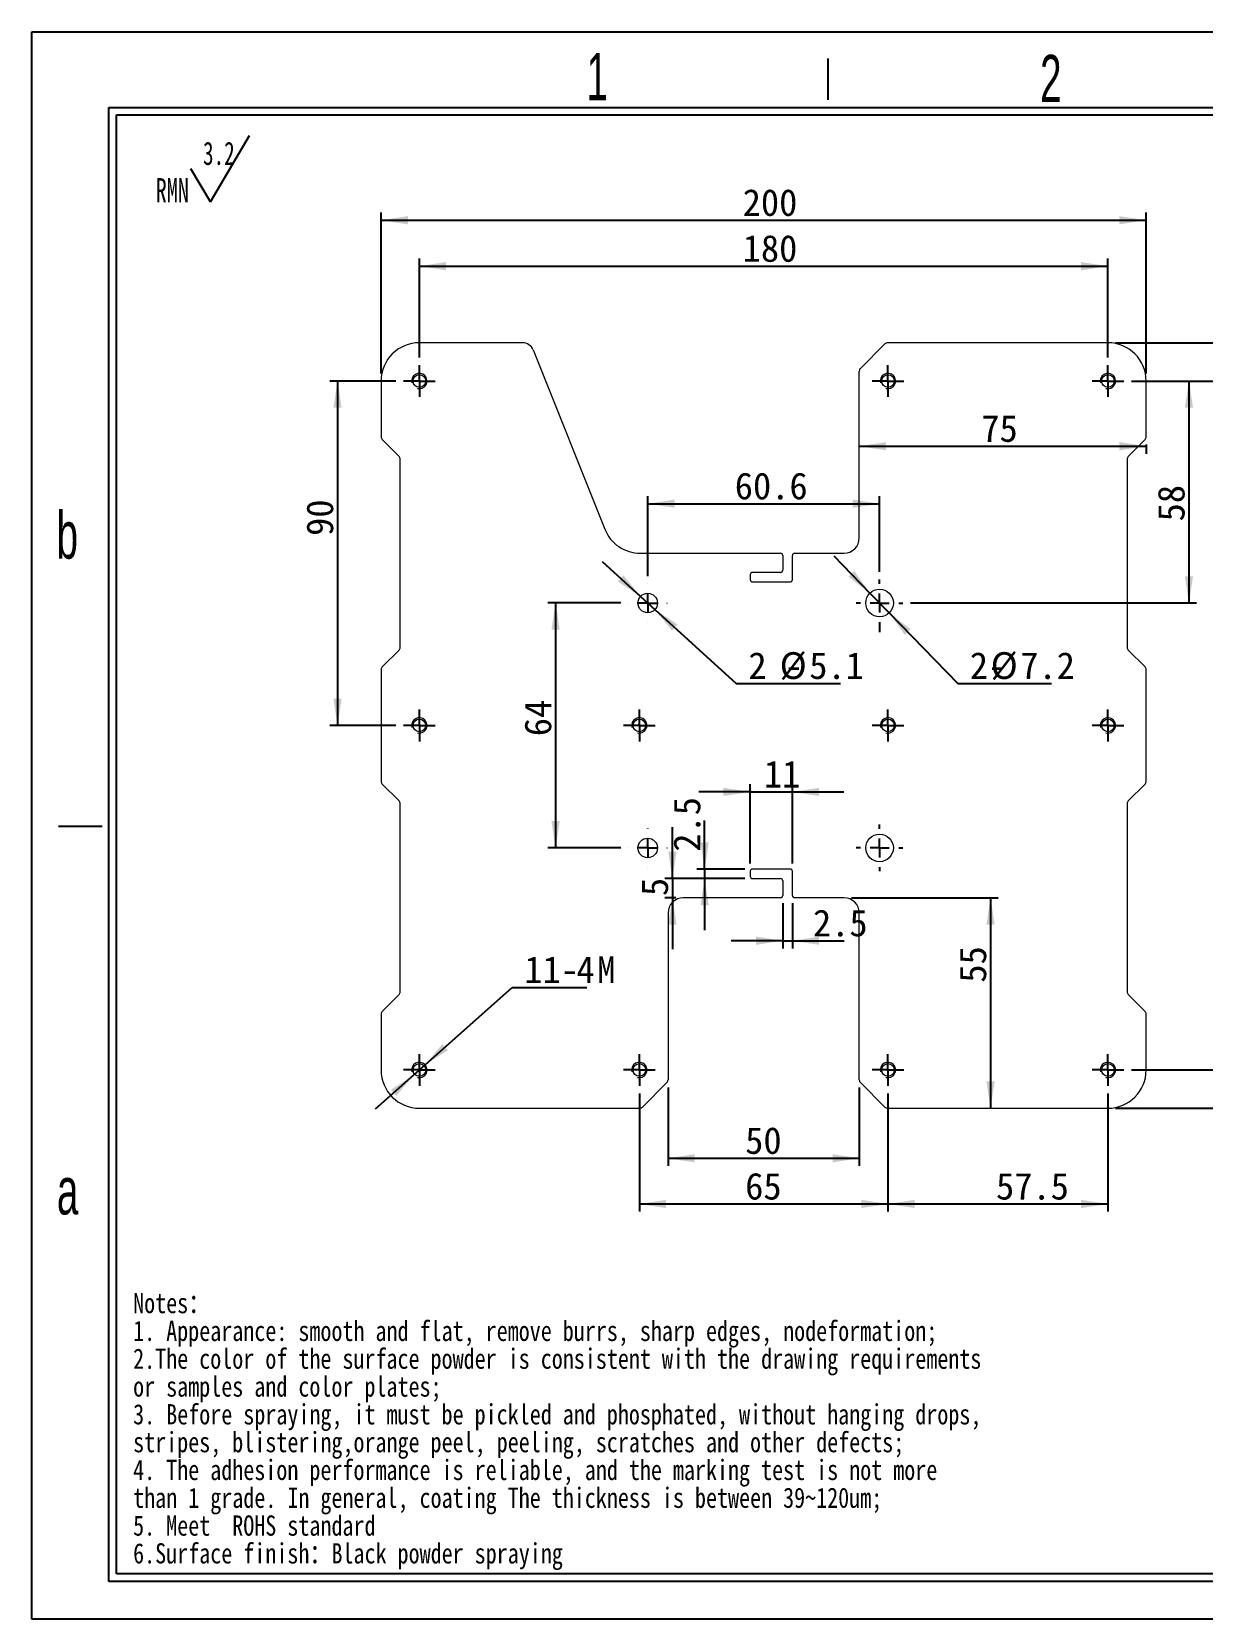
# Model space of a CAD drawing. Header units: millimetres. Extents: x 3 to 590, y 3 to 417.
# Drawn here: x 3.2 to 309.2, y 2.6 to 417.3 of the extents above; entities that cross this region are included whole.
import ezdxf

# ---------------------------------------------------------------- set-up
doc = ezdxf.new("R2010")
doc.units = ezdxf.units.MM
doc.header["$LTSCALE"] = 2
doc.layers.add('SLD-0_0', color=179, linetype='Continuous')
doc.styles.add('SLDTEXTSTYLE0', font='SIMSUN.TTC', dxfattribs={"width": 0.67})
doc.styles.add('SLDTEXTSTYLE1', font='SIMSUN.TTC', dxfattribs={"width": 0.8})
doc.styles.add('SLDTEXTSTYLE15', font='SIMSUN.TTC')
doc.styles.add('SLDTEXTSTYLE4', font='SIMSUN.TTC', dxfattribs={"width": 0.8, "bigfont": 'bigfont'})
doc.styles.add('SLDTEXTSTYLE7', font='GOTHIC.TTF', dxfattribs={"width": 0.61171})
doc.dimstyles.new('SLDDIMSTYLE0', dxfattribs={"dimtxt": 7, "dimasz": 7, "dimexe": 0, "dimexo": 0.0625, "dimgap": 1.75, "dimtad": 2, "dimrnd": 1e-09, "dimzin": 12, "dimdsep": 46, "dimtxsty": 'SLDTEXTSTYLE0', "dimsah": 1, "dimcen": 0.09, "dimadec": 0, "dimazin": 3, "dimtfac": 1, "dimtofl": 0, "dimtmove": 0, "dimatfit": 3, "dimfxl": 0, "dimfrac": 2, "dimtolj": 1, "dimtzin": 12, "dimarcsym": 0})
doc.dimstyles.new('SLDDIMSTYLE1', dxfattribs={"dimtxt": 7, "dimasz": 7, "dimexe": 0, "dimexo": 0.0625, "dimgap": 1.75, "dimtad": 2, "dimrnd": 1e-09, "dimzin": 12, "dimdsep": 46, "dimtxsty": 'SLDTEXTSTYLE0', "dimsah": 1, "dimcen": 0.09, "dimadec": 0, "dimazin": 3, "dimtfac": 1, "dimtmove": 0, "dimatfit": 0, "dimfxl": 0, "dimfrac": 2, "dimtolj": 1, "dimtzin": 12, "dimarcsym": 0})
doc.dimstyles.new('SLDDIMSTYLE2', dxfattribs={"dimtxt": 7, "dimasz": 7, "dimexe": 0, "dimexo": 0.0625, "dimgap": 1.75, "dimtad": 0, "dimtih": 1, "dimtoh": 1, "dimrnd": 1e-09, "dimzin": 12, "dimdsep": 46, "dimtxsty": 'SLDTEXTSTYLE0', "dimsah": 1, "dimcen": 0, "dimadec": 0, "dimazin": 3, "dimtfac": 1, "dimtmove": 0, "dimatfit": 3, "dimfxl": 0, "dimfrac": 2, "dimtolj": 1, "dimtzin": 12, "dimarcsym": 0})
doc.dimstyles.new('SLDDIMSTYLE3', dxfattribs={"dimtxt": 7, "dimasz": 7, "dimexe": 0, "dimexo": 0.0625, "dimgap": 1.75, "dimtad": 0, "dimtih": 1, "dimtoh": 1, "dimrnd": 1e-09, "dimzin": 12, "dimdsep": 46, "dimtxsty": 'SLDTEXTSTYLE0', "dimsah": 1, "dimcen": 0, "dimadec": 0, "dimazin": 3, "dimtfac": 1, "dimtmove": 0, "dimatfit": 3, "dimfxl": 0, "dimfrac": 2, "dimtolj": 1, "dimtzin": 12, "dimarcsym": 0})

# ---------------------------------------------------------------- blocks, each defined once
blk = doc.blocks.new('SW_NOTE_0')
at = {"layer": 'SLD-0_0', "color": 0}
for q in [(24.54, 18.51), (9.21, 9.85)]:
    blk.add_line((14.32, 1.19), q, dxfattribs=at)
at = {"layer": 'SLD-0_0', "color": 0, "attachment_point": 1, "style": 'SLDTEXTSTYLE0'}
for s, insert, char_height in [('3.2', (12.37, 16.9), 6.063), ('RMN', (0, 7.39), 6.35)]:
    blk.add_mtext(s, dxfattribs=dict(at, insert=insert, char_height=char_height))
blk = doc.blocks.new('SW_NOTE_1')
at = {"layer": 'SLD-0_0', "color": 0, "char_height": 5.2917, "attachment_point": 1}
for s, insert, style in [('Notes\\M+18146', (0, 6.16), 'SLDTEXTSTYLE4'), ('1. Appearance: smooth and flat, remove burrs, sharp edges, nodeformation;', (0, -1.11), 'SLDTEXTSTYLE1'), ('2.The color of the surface powder is consistent with the drawing requirements ', (0, -8.37), 'SLDTEXTSTYLE1'), ('or samples and color plates;', (0, -15.64), 'SLDTEXTSTYLE1'), ('3. Before spraying, it must be pickled and phosphated, without hanging drops, ', (0, -22.9), 'SLDTEXTSTYLE1'), ('stripes, blistering,orange peel, peeling, scratches and other defects;', (0, -30.17), 'SLDTEXTSTYLE1'), ('4. The adhesion performance is reliable, and the marking test is not more ', (0, -37.43), 'SLDTEXTSTYLE1'), ('than 1 grade. In general, coating The thickness is between 39~120um;', (0, -44.7), 'SLDTEXTSTYLE1'), ('5. Meet  ROHS standard', (0, -51.97), 'SLDTEXTSTYLE1'), ('6.Surface finish\\M+18146Black powder spraying', (0, -59.23), 'SLDTEXTSTYLE4')]:
    blk.add_mtext(s, dxfattribs=dict(at, insert=insert, style=style))
blk = doc.blocks.new('_D')
at = {"layer": 'SLD-0_0', "color": 5}
for p, q in [((104.52, 332.25), (104.52, 358.1)), ((284.52, 332.25), (284.52, 358.1)), ((104.52, 356.1), (284.52, 356.1))]:
    blk.add_line(p, q, dxfattribs=at)
for points in [[(104.52, 356.1), (111.52, 355.02), (111.52, 357.18)], [(284.52, 356.1), (277.52, 357.18), (277.52, 355.02)]]:
    blk.add_solid(points, dxfattribs=at)
at = {"layer": 'SLD-0_0', "color": 5, "insert": (189.04, 364.24), "char_height": 7, "attachment_point": 1, "style": 'SLDTEXTSTYLE15'}
blk.add_mtext('180', dxfattribs=at)
blk = doc.blocks.new('_D_1')
at = {"layer": 'SLD-0_0', "color": 5}
for p, q in [((94.52, 328.1), (94.52, 370.1)), ((294.52, 328.1), (294.52, 370.1)), ((94.52, 368.1), (294.52, 368.1))]:
    blk.add_line(p, q, dxfattribs=at)
for points in [[(94.52, 368.1), (101.52, 367.02), (101.52, 369.18)], [(294.52, 368.1), (287.52, 369.18), (287.52, 367.02)]]:
    blk.add_solid(points, dxfattribs=at)
at = {"layer": 'SLD-0_0', "color": 5, "insert": (189.04, 376.24), "char_height": 7, "attachment_point": 1, "style": 'SLDTEXTSTYLE15'}
blk.add_mtext('200', dxfattribs=at)
blk = doc.blocks.new('_D_2')
at = {"layer": 'SLD-0_0', "color": 5}
for p, q in [((290.67, 326.1), (323.52, 326.1)), ((321.52, 326.1), (321.52, 146.1)), ((290.67, 146.1), (323.52, 146.1))]:
    blk.add_line(p, q, dxfattribs=at)
for points in [[(321.52, 326.1), (320.44, 319.1), (322.6, 319.1)], [(321.52, 146.1), (322.6, 153.1), (320.44, 153.1)]]:
    blk.add_solid(points, dxfattribs=at)
at = {"layer": 'SLD-0_0', "color": 5, "insert": (313.37, 236.29), "char_height": 7, "attachment_point": 1, "rotation": 90, "style": 'SLDTEXTSTYLE15'}
blk.add_mtext('180', dxfattribs=at)
blk = doc.blocks.new('_D_3')
at = {"layer": 'SLD-0_0', "color": 5}
for p, q in [((286.52, 336.1), (340.52, 336.1)), ((338.52, 336.1), (338.52, 136.1)), ((286.52, 136.1), (340.52, 136.1))]:
    blk.add_line(p, q, dxfattribs=at)
for points in [[(338.52, 336.1), (337.44, 329.1), (339.6, 329.1)], [(338.52, 136.1), (339.6, 143.1), (337.44, 143.1)]]:
    blk.add_solid(points, dxfattribs=at)
at = {"layer": 'SLD-0_0', "color": 5, "insert": (330.37, 236.27), "char_height": 7, "attachment_point": 1, "rotation": 90, "style": 'SLDTEXTSTYLE15'}
blk.add_mtext('200', dxfattribs=at)
blk = doc.blocks.new('_D_4')
at = {"layer": 'SLD-0_0', "color": 5}
for p, q in [((98.37, 326.1), (81.12, 326.1)), ((83.12, 326.1), (83.12, 236.1)), ((98.37, 236.1), (81.12, 236.1))]:
    blk.add_line(p, q, dxfattribs=at)
for points in [[(83.12, 326.1), (82.04, 319.1), (84.2, 319.1)], [(83.12, 236.1), (84.2, 243.1), (82.04, 243.1)]]:
    blk.add_solid(points, dxfattribs=at)
at = {"layer": 'SLD-0_0', "color": 5, "insert": (74.98, 285.63), "char_height": 7, "attachment_point": 1, "rotation": 90, "style": 'SLDTEXTSTYLE15'}
blk.add_mtext('90', dxfattribs=at)
blk = doc.blocks.new('_D_5')
at = {"layer": 'SLD-0_0', "color": 5}
for p, q in [((162.02, 139.95), (162.02, 109.1)), ((227.02, 139.95), (227.02, 109.1)), ((162.02, 111.1), (227.02, 111.1))]:
    blk.add_line(p, q, dxfattribs=at)
for points in [[(162.02, 111.1), (169.02, 110.02), (169.02, 112.18)], [(227.02, 111.1), (220.02, 112.18), (220.02, 110.02)]]:
    blk.add_solid(points, dxfattribs=at)
at = {"layer": 'SLD-0_0', "color": 5, "insert": (189.69, 119.24), "char_height": 7, "attachment_point": 1, "style": 'SLDTEXTSTYLE15'}
blk.add_mtext('65', dxfattribs=at)
blk = doc.blocks.new('_D_6')
at = {"layer": 'SLD-0_0', "color": 5}
for p, q in [((227.02, 139.95), (227.02, 109.1)), ((284.52, 139.95), (284.52, 109.1)), ((227.02, 111.1), (284.52, 111.1))]:
    blk.add_line(p, q, dxfattribs=at)
for points in [[(227.02, 111.1), (234.02, 110.02), (234.02, 112.18)], [(284.52, 111.1), (277.52, 112.18), (277.52, 110.02)]]:
    blk.add_solid(points, dxfattribs=at)
at = {"layer": 'SLD-0_0', "color": 5, "insert": (255.27, 119.24), "char_height": 7, "attachment_point": 1, "style": 'SLDTEXTSTYLE15'}
blk.add_mtext('57.5', dxfattribs=at)
blk = doc.blocks.new('_D_7')
at = {"layer": 'SLD-0_0', "color": 5}
for p, q in [((164.22, 275.15), (164.22, 296.05)), ((224.82, 276.2), (224.82, 296.05)), ((164.22, 294.05), (224.82, 294.05))]:
    blk.add_line(p, q, dxfattribs=at)
for points in [[(164.22, 294.05), (171.22, 292.97), (171.22, 295.13)], [(224.82, 294.05), (217.82, 295.13), (217.82, 292.97)]]:
    blk.add_solid(points, dxfattribs=at)
at = {"layer": 'SLD-0_0', "color": 5, "insert": (186.97, 302.19), "char_height": 7, "attachment_point": 1, "style": 'SLDTEXTSTYLE15'}
blk.add_mtext('60.6', dxfattribs=at)
blk = doc.blocks.new('_D_8')
at = {"layer": 'SLD-0_0', "color": 5}
for p, q in [((217.52, 191.1), (255.84, 191.1)), ((253.84, 191.1), (253.84, 136.1))]:
    blk.add_line(p, q, dxfattribs=at)
for points in [[(253.84, 191.1), (252.76, 184.1), (254.91, 184.1)], [(253.84, 136.1), (254.91, 143.1), (252.76, 143.1)]]:
    blk.add_solid(points, dxfattribs=at)
at = {"layer": 'SLD-0_0', "color": 5, "insert": (245.69, 168.91), "char_height": 7, "attachment_point": 1, "rotation": 90, "style": 'SLDTEXTSTYLE15'}
blk.add_mtext('55', dxfattribs=at)
blk = doc.blocks.new('_D_9')
at = {"layer": 'SLD-0_0', "color": 5}
for p, q in [((179.09, 198.6), (179.09, 211.29)), ((189.62, 198.6), (177.09, 198.6)), ((189.62, 196.1), (177.09, 196.1)), ((179.09, 198.6), (179.09, 196.1)), ((179.09, 196.1), (179.09, 182.64))]:
    blk.add_line(p, q, dxfattribs=at)
for points in [[(179.09, 198.6), (180.17, 205.6), (178.01, 205.6)], [(179.09, 196.1), (178.01, 189.1), (180.17, 189.1)]]:
    blk.add_solid(points, dxfattribs=at)
at = {"layer": 'SLD-0_0', "color": 5, "insert": (170.95, 203.12), "char_height": 7, "attachment_point": 1, "rotation": 90, "style": 'SLDTEXTSTYLE15'}
blk.add_mtext('2.5', dxfattribs=at)
blk = doc.blocks.new('_D_10')
at = {"layer": 'SLD-0_0', "color": 5}
for p, q in [((199.52, 189.7), (199.52, 177.86)), ((202.02, 189.7), (202.02, 177.86)), ((199.52, 179.86), (186.06, 179.86)), ((199.52, 179.86), (202.02, 179.86)), ((202.02, 179.86), (215.59, 179.86))]:
    blk.add_line(p, q, dxfattribs=at)
for points in [[(199.52, 179.86), (192.52, 180.94), (192.52, 178.79)], [(202.02, 179.86), (209.02, 178.79), (209.02, 180.94)]]:
    blk.add_solid(points, dxfattribs=at)
at = {"layer": 'SLD-0_0', "color": 5, "insert": (207.42, 188.01), "char_height": 7, "attachment_point": 1, "style": 'SLDTEXTSTYLE15'}
blk.add_mtext('2.5', dxfattribs=at)
blk = doc.blocks.new('_D_11')
at = {"layer": 'SLD-0_0', "color": 5}
for p, q in [((170.66, 196.1), (170.66, 209.56)), ((189.62, 196.1), (168.66, 196.1)), ((170.66, 196.1), (170.66, 191.1)), ((171.52, 191.1), (168.66, 191.1)), ((170.66, 191.1), (170.66, 177.64))]:
    blk.add_line(p, q, dxfattribs=at)
for points in [[(170.66, 196.1), (171.74, 203.1), (169.59, 203.1)], [(170.66, 191.1), (169.59, 184.1), (171.74, 184.1)]]:
    blk.add_solid(points, dxfattribs=at)
at = {"layer": 'SLD-0_0', "color": 5, "insert": (162.52, 191.53), "char_height": 7, "attachment_point": 1, "rotation": 90, "style": 'SLDTEXTSTYLE15'}
blk.add_mtext('5', dxfattribs=at)
blk = doc.blocks.new('_D_12')
at = {"layer": 'SLD-0_0', "color": 5}
for p, q in [((191.02, 200), (191.02, 220.74)), ((202.02, 200), (202.02, 220.74)), ((191.02, 218.74), (177.56, 218.74)), ((191.02, 218.74), (202.02, 218.74)), ((202.02, 218.74), (215.48, 218.74))]:
    blk.add_line(p, q, dxfattribs=at)
for points in [[(191.02, 218.74), (184.02, 219.82), (184.02, 217.67)], [(202.02, 218.74), (209.02, 217.67), (209.02, 219.82)]]:
    blk.add_solid(points, dxfattribs=at)
at = {"layer": 'SLD-0_0', "color": 5, "insert": (194.57, 226.89), "char_height": 7, "attachment_point": 1, "style": 'SLDTEXTSTYLE15'}
blk.add_mtext('11', dxfattribs=at)
blk = doc.blocks.new('_D_13')
at = {"layer": 'SLD-0_0', "color": 5}
for p, q in [((162.33, 269.81), (152.36, 278.86)), ((162.33, 269.81), (166.11, 266.39)), ((166.11, 266.39), (187.36, 247.11)), ((187.36, 247.11), (214.61, 247.11))]:
    blk.add_line(p, q, dxfattribs=at)
for points in [[(162.33, 269.81), (157.87, 275.31), (156.42, 273.72)], [(166.11, 266.39), (170.57, 260.88), (172.02, 262.48)]]:
    blk.add_solid(points, dxfattribs=at)
at = {"layer": 'SLD-0_0', "color": 5, "char_height": 7, "attachment_point": 1, "style": 'SLDTEXTSTYLE15'}
for s, insert in [('2 -', (190.53, 255.25)), ('%%c', (198.7, 255.25)), ('5.1', (206.44, 255.25))]:
    blk.add_mtext(s, dxfattribs=dict(at, insert=insert))
blk = doc.blocks.new('_D_14')
at = {"layer": 'SLD-0_0', "color": 5}
for p, q in [((222.31, 270.68), (212.92, 280.33)), ((222.31, 270.68), (227.33, 265.52)), ((227.33, 265.52), (245.24, 247.11)), ((245.24, 247.11), (269.76, 247.11))]:
    blk.add_line(p, q, dxfattribs=at)
for points in [[(222.31, 270.68), (218.2, 276.45), (216.66, 274.95)], [(227.33, 265.52), (231.44, 259.75), (232.98, 261.25)]]:
    blk.add_solid(points, dxfattribs=at)
at = {"layer": 'SLD-0_0', "color": 5, "char_height": 7, "attachment_point": 1, "style": 'SLDTEXTSTYLE15'}
for s, insert in [('2-', (248.41, 255.25)), ('%%c', (253.86, 255.25)), ('7.2', (261.6, 255.25))]:
    blk.add_mtext(s, dxfattribs=dict(at, insert=insert))
blk = doc.blocks.new('_D_15')
at = {"layer": 'SLD-0_0', "color": 5}
for p, q in [((106.01, 147.43), (128.79, 167.65)), ((128.79, 167.65), (148.3, 167.65)), ((103.02, 144.77), (106.01, 147.43)), ((103.02, 144.77), (92.96, 135.83))]:
    blk.add_line(p, q, dxfattribs=at)
for points in [[(106.01, 147.43), (111.96, 151.27), (110.53, 152.88)], [(103.02, 144.77), (97.07, 140.93), (98.5, 139.32)]]:
    blk.add_solid(points, dxfattribs=at)
at = {"layer": 'SLD-0_0', "color": 5, "char_height": 7, "attachment_point": 1, "style": 'SLDTEXTSTYLE15'}
for s, insert in [('11- M', (131.96, 175.79)), ('4', (145.57, 175.79))]:
    blk.add_mtext(s, dxfattribs=dict(at, insert=insert))
blk = doc.blocks.new('_D_16')
at = {"layer": 'SLD-0_0', "color": 5}
for p, q in [((157.17, 268.1), (138.13, 268.1)), ((140.13, 268.1), (140.13, 204.1)), ((157.17, 204.1), (138.13, 204.1))]:
    blk.add_line(p, q, dxfattribs=at)
for points in [[(140.13, 268.1), (139.05, 261.1), (141.21, 261.1)], [(140.13, 204.1), (141.21, 211.1), (139.05, 211.1)]]:
    blk.add_solid(points, dxfattribs=at)
at = {"layer": 'SLD-0_0', "color": 5, "insert": (131.98, 233.29), "char_height": 7, "attachment_point": 1, "rotation": 90, "style": 'SLDTEXTSTYLE15'}
blk.add_mtext('64', dxfattribs=at)
blk = doc.blocks.new('_D_17')
at = {"layer": 'SLD-0_0', "color": 5}
for p, q in [((290.67, 326.1), (307.7, 326.1)), ((305.7, 326.1), (305.7, 268.1)), ((232.92, 268.1), (307.7, 268.1))]:
    blk.add_line(p, q, dxfattribs=at)
for points in [[(305.7, 326.1), (304.62, 319.1), (306.78, 319.1)], [(305.7, 268.1), (306.78, 275.1), (304.62, 275.1)]]:
    blk.add_solid(points, dxfattribs=at)
at = {"layer": 'SLD-0_0', "color": 5, "insert": (297.55, 289.42), "char_height": 7, "attachment_point": 1, "rotation": 90, "style": 'SLDTEXTSTYLE15'}
blk.add_mtext('58', dxfattribs=at)
blk = doc.blocks.new('_D_18')
at = {"layer": 'SLD-0_0', "color": 5}
for p, q in [((169.52, 141.51), (169.52, 121.02)), ((219.52, 141.51), (219.52, 121.02)), ((169.52, 123.02), (219.52, 123.02))]:
    blk.add_line(p, q, dxfattribs=at)
for points in [[(169.52, 123.02), (176.52, 121.94), (176.52, 124.1)], [(219.52, 123.02), (212.52, 124.1), (212.52, 121.94)]]:
    blk.add_solid(points, dxfattribs=at)
at = {"layer": 'SLD-0_0', "color": 5, "insert": (189.69, 131.17), "char_height": 7, "attachment_point": 1, "style": 'SLDTEXTSTYLE15'}
blk.add_mtext('50', dxfattribs=at)
blk = doc.blocks.new('_D_19')
at = {"layer": 'SLD-0_0', "color": 5}
for p, q in [((219.52, 309.06), (294.52, 309.06)), ((294.52, 309.51), (294.52, 307.06))]:
    blk.add_line(p, q, dxfattribs=at)
for points in [[(219.52, 309.06), (226.52, 307.98), (226.52, 310.13)], [(294.52, 309.06), (287.52, 310.13), (287.52, 307.98)]]:
    blk.add_solid(points, dxfattribs=at)
at = {"layer": 'SLD-0_0', "color": 5, "insert": (251.42, 317.2), "char_height": 7, "attachment_point": 1, "style": 'SLDTEXTSTYLE15'}
blk.add_mtext('75', dxfattribs=at)
blk = doc.blocks.new('SW_CENTERMARKSYMBOL_0')
at = {"layer": 'SLD-0_0', "color": 0}
for p, q in [((0, 2.5), (0, 4.15)), ((0, 0), (-2.5, 0)), ((0, 0), (0, 2.5)), ((0, 0), (2.5, 0)), ((0, 0), (0, -2.5)), ((2.5, 0), (4.15, 0)), ((-2.5, 0), (-4.15, 0)), ((0, -2.5), (0, -4.15))]:
    blk.add_line(p, q, dxfattribs=at)
blk = doc.blocks.new('SW_CENTERMARKSYMBOL_1')
at = {"layer": 'SLD-0_0', "color": 0}
for p, q in [((0, 2.5), (0, 4.15)), ((0, 0), (-2.5, 0)), ((0, 0), (0, 2.5)), ((0, 0), (2.5, 0)), ((0, 0), (0, -2.5)), ((2.5, 0), (4.15, 0)), ((-2.5, 0), (-4.15, 0)), ((0, -2.5), (0, -4.15))]:
    blk.add_line(p, q, dxfattribs=at)
blk = doc.blocks.new('SW_CENTERMARKSYMBOL_2')
at = {"layer": 'SLD-0_0', "color": 0}
for p, q in [((0, 2.5), (0, 4.15)), ((0, 0), (-2.5, 0)), ((0, 0), (0, 2.5)), ((0, 0), (2.5, 0)), ((0, 0), (0, -2.5)), ((2.5, 0), (4.15, 0)), ((-2.5, 0), (-4.15, 0)), ((0, -2.5), (0, -4.15))]:
    blk.add_line(p, q, dxfattribs=at)
blk = doc.blocks.new('SW_CENTERMARKSYMBOL_3')
at = {"layer": 'SLD-0_0', "color": 0}
for p, q in [((0, 2.5), (0, 4.15)), ((0, 0), (-2.5, 0)), ((0, 0), (0, 2.5)), ((0, 0), (2.5, 0)), ((0, 0), (0, -2.5)), ((2.5, 0), (4.15, 0)), ((-2.5, 0), (-4.15, 0)), ((0, -2.5), (0, -4.15))]:
    blk.add_line(p, q, dxfattribs=at)
blk = doc.blocks.new('SW_CENTERMARKSYMBOL_4')
at = {"layer": 'SLD-0_0', "color": 0}
for p, q in [((0, 5), (0, 6.1)), ((0, 0), (-2.5, 0)), ((0, 0), (0, 2.5)), ((0, 0), (2.5, 0)), ((0, 0), (0, -2.5)), ((5, 0), (6.1, 0)), ((-5, 0), (-6.1, 0)), ((0, -5), (0, -7.58))]:
    blk.add_line(p, q, dxfattribs=at)
blk = doc.blocks.new('SW_CENTERMARKSYMBOL_5')
at = {"layer": 'SLD-0_0', "color": 0}
for p, q in [((0, 5), (0, 5.05)), ((0, 0), (-2.5, 0)), ((0, 0), (0, 2.5)), ((0, 0), (2.5, 0)), ((0, 0), (0, -2.5)), ((5, 0), (5.05, 0)), ((-5, 0), (-5.05, 0)), ((0, -5), (0, -5.05))]:
    blk.add_line(p, q, dxfattribs=at)
blk = doc.blocks.new('SW_CENTERMARKSYMBOL_6')
at = {"layer": 'SLD-0_0', "color": 0}
for p, q in [((0, 5), (0, 5.05)), ((-5, 0), (-5.05, 0)), ((0, 0), (-2.5, 0)), ((0, 0), (0, 2.5)), ((0, 0), (2.5, 0)), ((0, 0), (0, -2.5)), ((5, 0), (5.05, 0)), ((0, -5), (0, -5.05))]:
    blk.add_line(p, q, dxfattribs=at)
blk = doc.blocks.new('SW_CENTERMARKSYMBOL_7')
at = {"layer": 'SLD-0_0', "color": 0}
for p, q in [((0, 5), (0, 6.1)), ((0, 0), (-2.5, 0)), ((0, 0), (0, 2.5)), ((0, 0), (2.5, 0)), ((0, 0), (0, -2.5)), ((5, 0), (6.1, 0)), ((-5, 0), (-6.1, 0)), ((0, -5), (0, -6.1))]:
    blk.add_line(p, q, dxfattribs=at)
blk = doc.blocks.new('SW_CENTERMARKSYMBOL_8')
at = {"layer": 'SLD-0_0', "color": 0}
for p, q in [((0, 2.5), (0, 4.15)), ((-2.5, 0), (-4.15, 0)), ((0, 0), (-2.5, 0)), ((0, 0), (0, 2.5)), ((0, 0), (2.5, 0)), ((0, 0), (0, -2.5)), ((2.5, 0), (4.15, 0)), ((0, -2.5), (0, -4.15))]:
    blk.add_line(p, q, dxfattribs=at)
blk = doc.blocks.new('SW_CENTERMARKSYMBOL_9')
at = {"layer": 'SLD-0_0', "color": 0}
for p, q in [((0, 2.5), (0, 4.15)), ((0, 0), (-2.5, 0)), ((0, 0), (0, 2.5)), ((0, 0), (2.5, 0)), ((0, 0), (0, -2.5)), ((2.5, 0), (4.15, 0)), ((-2.5, 0), (-4.15, 0)), ((0, -2.5), (0, -4.15))]:
    blk.add_line(p, q, dxfattribs=at)
blk = doc.blocks.new('SW_CENTERMARKSYMBOL_10')
at = {"layer": 'SLD-0_0', "color": 0}
for p, q in [((0, 2.5), (0, 4.15)), ((0, 0), (-2.5, 0)), ((0, 0), (0, 2.5)), ((0, 0), (2.5, 0)), ((0, 0), (0, -2.5)), ((2.5, 0), (4.15, 0)), ((-2.5, 0), (-4.15, 0)), ((0, -2.5), (0, -4.15))]:
    blk.add_line(p, q, dxfattribs=at)
blk = doc.blocks.new('SW_CENTERMARKSYMBOL_11')
at = {"layer": 'SLD-0_0', "color": 0}
for p, q in [((0, 2.5), (0, 4.15)), ((0, 0), (-2.5, 0)), ((0, 0), (0, 2.5)), ((0, 0), (2.5, 0)), ((0, 0), (0, -2.5)), ((2.5, 0), (4.15, 0)), ((-2.5, 0), (-4.15, 0)), ((0, -2.5), (0, -4.15))]:
    blk.add_line(p, q, dxfattribs=at)
blk = doc.blocks.new('SW_CENTERMARKSYMBOL_12')
at = {"layer": 'SLD-0_0', "color": 0}
for p, q in [((0, 2.5), (0, 4.15)), ((0, 0), (-2.5, 0)), ((0, 0), (0, 2.5)), ((0, 0), (2.5, 0)), ((0, 0), (0, -2.5)), ((2.5, 0), (4.15, 0)), ((-2.5, 0), (-4.15, 0)), ((0, -2.5), (0, -4.15))]:
    blk.add_line(p, q, dxfattribs=at)
blk = doc.blocks.new('SW_CENTERMARKSYMBOL_13')
at = {"layer": 'SLD-0_0', "color": 0}
for p, q in [((0, 2.5), (0, 4.15)), ((0, 0), (-2.5, 0)), ((0, 0), (0, 2.5)), ((0, 0), (2.5, 0)), ((0, 0), (0, -2.5)), ((2.5, 0), (4.15, 0)), ((-2.5, 0), (-4.15, 0)), ((0, -2.5), (0, -4.15))]:
    blk.add_line(p, q, dxfattribs=at)
blk = doc.blocks.new('SW_CENTERMARKSYMBOL_14')
at = {"layer": 'SLD-0_0', "color": 0}
for p, q in [((0, 2.5), (0, 4.15)), ((0, 0), (-2.5, 0)), ((0, 0), (0, 2.5)), ((0, 0), (2.5, 0)), ((0, 0), (0, -2.5)), ((2.5, 0), (4.15, 0)), ((-2.5, 0), (-4.15, 0)), ((0, -2.5), (0, -4.15))]:
    blk.add_line(p, q, dxfattribs=at)

msp = doc.modelspace()

# ---------------------------------------------------------------- linework, layer by layer
at = {"color": 7, "linetype": 'Continuous', "lineweight": 15}
for p, q in [((131.488, 336.099), (104.519, 336.099)), ((284.519, 336.099), (226.933, 336.099)), ((134.273, 334.213), (153.004, 287.385)), ((226.226, 335.806), (219.812, 329.392)), ((219.519, 285.099), (219.519, 328.685)), ((94.519, 326.099), (94.519, 311.513)), ((294.519, 311.513), (294.519, 326.099)), ((99.226, 306.392), (94.812, 310.806)), ((294.226, 310.806), (289.812, 306.392)), ((99.519, 256.513), (99.519, 305.685)), ((289.519, 305.685), (289.519, 256.513)), ((162.289, 281.099), (198.919, 281.099)), ((199.519, 280.499), (199.519, 276.699)), ((202.019, 274.199), (202.019, 280.499)), ((202.619, 281.099), (215.519, 281.099)), ((191.019, 275.499), (191.019, 274.199)), ((198.919, 276.099), (191.619, 276.099)), ((191.619, 273.599), (201.419, 273.599)), ((94.812, 251.392), (99.226, 255.806)), ((289.812, 255.806), (294.226, 251.392)), ((94.519, 250.685), (94.519, 221.513)), ((294.519, 221.513), (294.519, 250.685)), ((99.226, 216.392), (94.812, 220.806)), ((294.226, 220.806), (289.812, 216.392)), ((99.519, 166.513), (99.519, 215.685)), ((289.519, 215.685), (289.519, 166.513)), ((191.019, 197.999), (191.019, 196.699)), ((201.419, 198.599), (191.619, 198.599)), ((191.619, 196.099), (198.919, 196.099)), ((199.519, 195.499), (199.519, 191.699)), ((202.019, 191.699), (202.019, 197.999)), ((198.919, 191.099), (173.519, 191.099)), ((215.519, 191.099), (202.619, 191.099)), ((169.519, 187.099), (169.519, 143.513)), ((219.519, 143.513), (219.519, 187.099)), ((94.812, 161.392), (99.226, 165.806)), ((289.812, 165.806), (294.226, 161.392)), ((94.519, 160.685), (94.519, 146.099)), ((294.519, 146.099), (294.519, 160.685)), ((162.812, 136.392), (169.226, 142.806)), ((219.812, 142.806), (226.226, 136.392)), ((104.519, 136.099), (162.104, 136.099)), ((226.933, 136.099), (284.519, 136.099))]:
    msp.add_line(p, q, dxfattribs=at)
for centre, radius in [((104.519, 326.099), 1.65), ((227.019, 326.099), 1.65), ((284.519, 326.099), 1.65), ((164.219, 268.099), 2.55), ((224.819, 268.099), 3.6), ((104.519, 236.099), 1.65), ((162.019, 236.099), 1.65), ((227.019, 236.099), 1.65), ((284.519, 236.099), 1.65), ((224.819, 204.099), 3.6), ((164.219, 204.099), 2.55), ((104.519, 146.099), 1.65), ((162.019, 146.099), 1.65), ((227.019, 146.099), 1.65), ((284.519, 146.099), 1.65)]:
    msp.add_circle(centre, radius, dxfattribs=at)
for centre, radius, start, end in [((104.519, 326.099), 10, 90, 180), ((131.488, 333.099), 3, 21.80141, 90), ((226.933, 335.099), 1, 90, 135), ((284.519, 326.099), 10, 0, 90), ((220.519, 328.685), 1, 135, 180), ((95.519, 311.513), 1, 180, 225), ((293.519, 311.513), 1, 315, 0), ((98.519, 305.685), 1, 0, 45), ((290.519, 305.685), 1, 135, 180), ((162.289, 291.099), 10, 201.80141, 270), ((215.519, 285.099), 4, 270, 0), ((198.919, 280.499), 0.6, 0, 90), ((202.619, 280.499), 0.6, 90, 180), ((191.619, 275.499), 0.6, 90, 180), ((191.619, 274.199), 0.6, 180, 270), ((198.919, 276.699), 0.6, 270, 0), ((201.419, 274.199), 0.6, 270, 0), ((98.519, 256.513), 1, 315, 0), ((290.519, 256.513), 1, 180, 225), ((95.519, 250.685), 1, 135, 180), ((293.519, 250.685), 1, 0, 45), ((95.519, 221.513), 1, 180, 225), ((293.519, 221.513), 1, 315, 0), ((98.519, 215.685), 1, 0, 45), ((290.519, 215.685), 1, 135, 180), ((191.619, 197.999), 0.6, 90, 180), ((191.619, 196.699), 0.6, 180, 270), ((198.919, 195.499), 0.6, 0, 90), ((201.419, 197.999), 0.6, 0, 90), ((173.519, 187.099), 4, 90, 180), ((198.919, 191.699), 0.6, 270, 0), ((202.619, 191.699), 0.6, 180, 270), ((215.519, 187.099), 4, 0, 90), ((98.519, 166.513), 1, 315, 0), ((290.519, 166.513), 1, 180, 225), ((95.519, 160.685), 1, 135, 180), ((293.519, 160.685), 1, 0, 45), ((104.519, 146.099), 10, 180, 270), ((284.519, 146.099), 10, 270, 0), ((168.519, 143.513), 1, 315, 0), ((220.519, 143.513), 1, 180, 225), ((162.104, 137.099), 1, 270, 315), ((226.933, 137.099), 1, 225, 270)]:
    msp.add_arc(centre, radius, start, end, dxfattribs=at)
at = {"color": 7, "linetype": 'Continuous', "lineweight": 0}
for centre in [(104.519, 326.099), (227.019, 326.099), (284.519, 326.099), (104.519, 236.099), (162.019, 236.099), (227.019, 236.099), (284.519, 236.099), (104.519, 146.099), (162.019, 146.099), (227.019, 146.099), (284.519, 146.099)]:
    msp.add_arc(centre, 2, 255, 195, dxfattribs=at)
at = {"layer": 'SLD-0_0'}
for p, q in [((3.181, 417.347), (590.213, 417.347)), ((3.181, 2.588), (3.181, 417.347)), ((25.35, 14.438), (25.35, 395.622)), ((25.35, 395.622), (578.363, 395.622)), ((578.363, 14.438), (25.35, 14.438)), ((590.213, 2.588), (3.181, 2.588))]:
    msp.add_line(p, q, dxfattribs=at)
at = {"layer": 'SLD-0_0', "color": 6, "linetype": 'Continuous'}
for p, q in [((211.402, 399.572), (211.402, 410.339)), ((23.375, 12.463), (23.375, 397.597)), ((23.375, 397.597), (580.338, 397.597)), ((21.609, 209.705), (10.136, 209.705)), ((580.338, 12.463), (23.375, 12.463))]:
    msp.add_line(p, q, dxfattribs=at)

# ---------------------------------------------------------------- block references
at = {"layer": 'SLD-0_0'}
msp.add_blockref('SW_NOTE_0', (35.59, 371.716), dxfattribs=at)
at = {"layer": 'SLD-0_0', "color": 1}
for name, p in [('SW_CENTERMARKSYMBOL_1', (104.519, 326.099)), ('SW_CENTERMARKSYMBOL_14', (227.019, 326.099)), ('SW_CENTERMARKSYMBOL_0', (284.519, 326.099)), ('SW_CENTERMARKSYMBOL_4', (224.819, 268.099)), ('SW_CENTERMARKSYMBOL_6', (164.219, 268.099)), ('SW_CENTERMARKSYMBOL_13', (104.519, 236.099)), ('SW_CENTERMARKSYMBOL_10', (162.019, 236.099)), ('SW_CENTERMARKSYMBOL_11', (227.019, 236.099)), ('SW_CENTERMARKSYMBOL_12', (284.519, 236.099)), ('SW_CENTERMARKSYMBOL_5', (164.219, 204.099)), ('SW_CENTERMARKSYMBOL_7', (224.819, 204.099)), ('SW_CENTERMARKSYMBOL_2', (104.519, 146.099)), ('SW_CENTERMARKSYMBOL_8', (162.019, 146.099)), ('SW_CENTERMARKSYMBOL_9', (227.019, 146.099)), ('SW_CENTERMARKSYMBOL_3', (284.519, 146.099))]:
    msp.add_blockref(name, p, dxfattribs=at)
at = {"layer": 'SLD-0_0', "color": 5}
msp.add_blockref('SW_NOTE_1', (29.691, 81.685), dxfattribs=at)

# ---------------------------------------------------------------- texts
at = {"layer": 'SLD-0_0', "char_height": 12.344, "attachment_point": 1, "style": 'SLDTEXTSTYLE7'}
for s, insert in [('1', (148.222, 411.798)), ('2', (266.776, 411.31)), ('b', (9.669, 292.039)), ('a', (9.76, 120.702))]:
    msp.add_mtext(s, dxfattribs=dict(at, insert=insert))

# ---------------------------------------------------------------- dimensions: what is measured, and where the dimension line sits
at = {"layer": 'SLD-0_0', "color": 5}
for base, p1, p2, angle, dimstyle, picture, middle in [((294.519, 368.099), (94.519, 326.099), (294.519, 326.099), 0, 'SLDDIMSTYLE0', '_D_1', (193.123, 368.099)), ((284.519, 356.099), (104.519, 330.249), (284.519, 330.249), 0, 'SLDDIMSTYLE0', '_D', (193.123, 356.099)), ((338.519, 136.099), (284.519, 336.099), (284.519, 136.099), 90, 'SLDDIMSTYLE0', '_D_3', (338.519, 240.349)), ((294.519, 309.056), (219.519, 328.685), (294.519, 311.513), 0, 'SLDDIMSTYLE0', '_D_19', (254.146, 309.056)), ((83.121, 236.099), (100.369, 326.099), (100.369, 236.099), 90, 'SLDDIMSTYLE0', '_D_4', (83.121, 288.352)), ((305.699, 268.099), (288.669, 326.099), (230.919, 268.099), 90, 'SLDDIMSTYLE0', '_D_17', (305.699, 292.138)), ((321.519, 146.099), (288.669, 326.099), (288.669, 146.099), 90, 'SLDDIMSTYLE0', '_D_2', (321.519, 240.374)), ((224.819, 294.048), (164.219, 273.149), (224.819, 274.199), 0, 'SLDDIMSTYLE0', '_D_7', (192.41, 294.048)), ((140.13, 204.099), (159.169, 268.099), (159.169, 204.099), 90, 'SLDDIMSTYLE0', '_D_16', (140.13, 236.009)), ((202.019, 218.743), (191.019, 197.999), (202.019, 197.999), 0, 'SLDDIMSTYLE1', '_D_12', (197.289, 218.743)), ((179.091, 196.099), (191.619, 198.599), (191.619, 196.099), 90, 'SLDDIMSTYLE1', '_D_9', (179.091, 207.208)), ((170.663, 191.099), (191.619, 196.099), (173.519, 191.099), 90, 'SLDDIMSTYLE1', '_D_11', (170.663, 192.887)), ((202.019, 179.863), (199.519, 191.699), (202.019, 191.699), 0, 'SLDDIMSTYLE1', '_D_10', (211.504, 179.863)), ((253.835, 136.099), (215.519, 191.099), (226.933, 136.099), 90, 'SLDDIMSTYLE0', '_D_8', (253.835, 171.634)), ((227.019, 111.099), (162.019, 141.949), (227.019, 141.949), 0, 'SLDDIMSTYLE0', '_D_5', (192.41, 111.099)), ((219.519, 123.021), (169.519, 143.513), (219.519, 143.513), 0, 'SLDDIMSTYLE0', '_D_18', (192.41, 123.021)), ((284.519, 111.099), (227.019, 141.949), (284.519, 141.949), 0, 'SLDDIMSTYLE0', '_D_6', (260.714, 111.099))]:
    dim = msp.add_linear_dim(base=base, p1=p1, p2=p2, angle=angle, dimstyle=dimstyle, dxfattribs=at)
    dim.commit()
    dim.dimension.update_dxf_attribs({"geometry": picture, "text_midpoint": middle, "dimtype": 160})
for p1, p2, text, picture, middle in [((166.107, 266.386), (162.33, 269.812), '2 -<>', '_D_13', (202.571, 252.181)), ((227.329, 265.518), (222.309, 270.68), '2-<>', '_D_14', (259.087, 252.181))]:
    dim = msp.add_diameter_dim_2p(p1=p1, p2=p2, text=text, dimstyle='SLDDIMSTYLE2', dxfattribs=at)
    dim.commit()
    dim.dimension.update_dxf_attribs({"geometry": picture, "text_midpoint": middle, "dimtype": 163})
dim = msp.add_diameter_dim_2p(p1=(106.014, 147.427), p2=(103.023, 144.771), text='11- M<>', dimstyle='SLDDIMSTYLE3', override={"dimpost": '<>'}, dxfattribs=at)
dim.commit()
dim.dimension.update_dxf_attribs({"geometry": '_D_15', "text_midpoint": (140.13, 171.72), "dimtype": 163})

doc.saveas('drawing.dxf')
